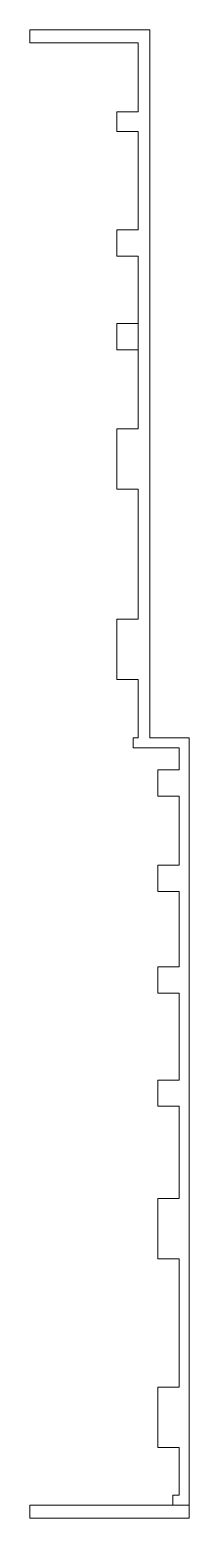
# Model space of a CAD drawing. Header units: millimetres. Extents: x -259680 to 953914, y -429648 to 90611.
# Drawn here: x -65590 to -55893, y -134009 to -43309 of the extents above; entities that cross this region are included whole.
import ezdxf

# ---------------------------------------------------------------- set-up
doc = ezdxf.new("R2010")
doc.units = ezdxf.units.MM
doc.layers.add('NDC_S_DIM', color=1, linetype='Continuous', lineweight=15)

msp = doc.modelspace()

# ---------------------------------------------------------------- linework, layer by layer
at = {"layer": 'NDC_S_DIM', "ltscale": 100}
for p, q in [((-58293.2, -43308.8), (-65589.7, -43308.8)), ((-65589.7, -43308.8), (-65589.7, -44108.8)), ((-58293.2, -43308.8), (-58293.2, -86458.8)), ((-58993.2, -44108.8), (-65589.7, -44108.8)), ((-58993.2, -44108.8), (-58993.2, -48308.8)), ((-60293.2, -48308.8), (-58993.2, -48308.8)), ((-60293.2, -48308.8), (-60293.2, -49508.8)), ((-60293.2, -49508.8), (-58993.2, -49508.8)), ((-58993.2, -49508.8), (-58993.2, -55508.8)), ((-60293.2, -55508.8), (-58993.2, -55508.8)), ((-60293.2, -55508.8), (-60293.2, -57108.8)), ((-60293.2, -57108.8), (-58993.2, -57108.8)), ((-58993.2, -57108.8), (-58993.2, -67629.2)), ((-60293.2, -61208.8), (-58993.2, -61208.8)), ((-60293.2, -61208.8), (-60293.2, -62808.8)), ((-60293.2, -62808.8), (-58993.2, -62808.8)), ((-60293.2, -67629.2), (-58993.2, -67629.2)), ((-60293.2, -67629.2), (-60293.2, -71308.7)), ((-60293.2, -71308.7), (-58993.2, -71308.7)), ((-58993.2, -71308.7), (-58993.2, -79229.2)), ((-60293.2, -79229.2), (-58993.2, -79229.2)), ((-60293.2, -79229.2), (-60293.2, -82908.7)), ((-60293.2, -82908.7), (-58993.2, -82908.7)), ((-58993.2, -82908.7), (-58993.2, -86458.8)), ((-58993.2, -86458.8), (-59293.2, -86458.8)), ((-59293.2, -86458.8), (-59293.2, -87058.8)), ((-59293.2, -87058.8), (-58993.2, -87058.8)), ((-56493.2, -87058.8), (-58993.2, -87058.8)), ((-55893.2, -86458.8), (-58293.2, -86458.8)), ((-56493.2, -87058.8), (-56493.2, -88408.8)), ((-55893.2, -86458.8), (-55893.2, -134008.8)), ((-57793.2, -88408.8), (-56493.2, -88408.8)), ((-57793.2, -88408.8), (-57793.2, -90008.8)), ((-57793.2, -90008.8), (-56493.2, -90008.8)), ((-56493.2, -90008.8), (-56493.2, -94208.8)), ((-57793.2, -94208.8), (-56493.2, -94208.8)), ((-57793.2, -94208.8), (-57793.2, -95808.8)), ((-57793.2, -95808.8), (-56493.2, -95808.8)), ((-56493.2, -95808.8), (-56493.2, -100408.8)), ((-57793.2, -100408.8), (-56493.2, -100408.8)), ((-57793.2, -100408.8), (-57793.2, -102008.8)), ((-57793.2, -102008.8), (-56493.2, -102008.8)), ((-56493.2, -102008.8), (-56493.2, -107308.8)), ((-57793.2, -107308.8), (-56493.2, -107308.8)), ((-57793.2, -107308.8), (-57793.2, -108908.8)), ((-57793.2, -108908.8), (-56493.2, -108908.8)), ((-56493.2, -108908.8), (-56493.2, -114529.2)), ((-57793.2, -114529.2), (-56493.2, -114529.2)), ((-57793.2, -114529.2), (-57793.2, -118208.7)), ((-57793.2, -118208.7), (-56493.2, -118208.7)), ((-56493.2, -118208.7), (-56493.2, -126029.2)), ((-57793.2, -126029.2), (-56493.2, -126029.2)), ((-57793.2, -126029.2), (-57793.2, -129708.7)), ((-57793.2, -129708.7), (-56493.2, -129708.7)), ((-56493.2, -129708.7), (-56493.2, -132608.8)), ((-56893.2, -133208.8), (-65589.7, -133208.8)), ((-65589.7, -133208.8), (-65589.7, -134008.8)), ((-56493.2, -132608.8), (-56893.2, -132608.8)), ((-56893.2, -132608.8), (-56893.2, -133208.8)), ((-56893.2, -133208.8), (-55893.2, -133208.8)), ((-55893.2, -134008.8), (-65589.7, -134008.8))]:
    msp.add_line(p, q, dxfattribs=at)

doc.saveas('drawing.dxf')
